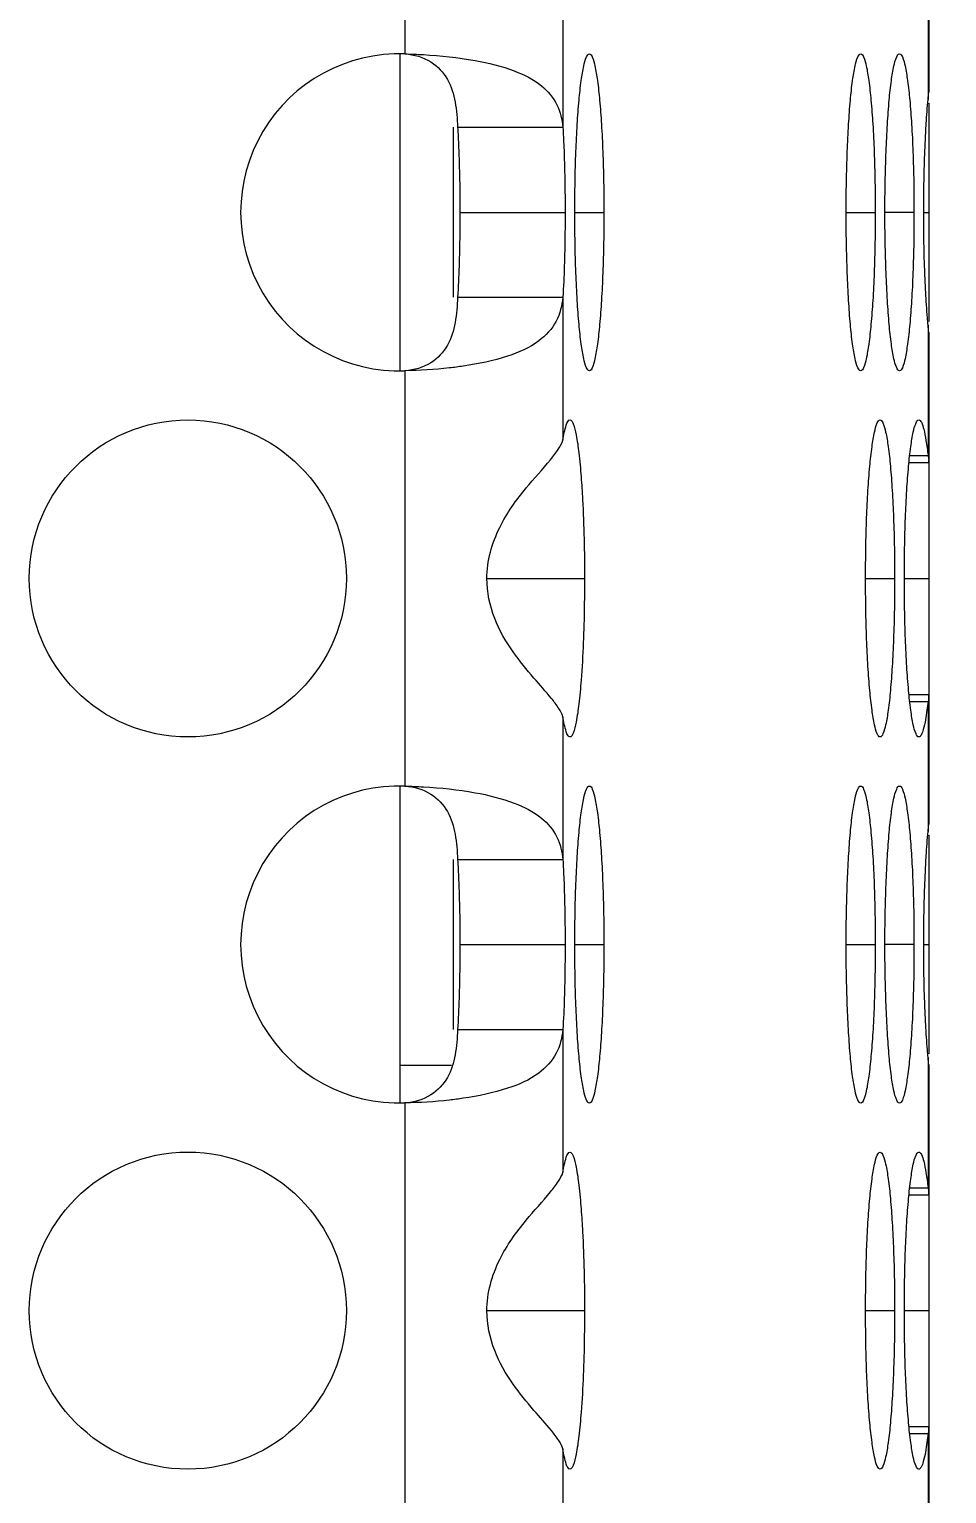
# Model space of a CAD drawing. Header units: millimetres. Extents: x 0 to 2524, y 0 to 1785.
# Drawn here: x 1461.33 to 1470.01, y 1243.42 to 1257.27 of the extents above; entities that cross this region are included whole.
import ezdxf

# ---------------------------------------------------------------- set-up
doc = ezdxf.new("R2010")
doc.units = ezdxf.units.MM
doc.header["$LTSCALE"] = 0.1
doc.layers.get('0').update_dxf_attribs({"lineweight": 13})
doc.layers.get('Defpoints').update_dxf_attribs({"lineweight": 9})
doc.layers.add('标注', color=251, linetype='Continuous', lineweight=9)
doc.styles.get("Standard").update_dxf_attribs({"font": 'arial.ttf'})
doc.dimstyles.new('STANDARD 8.5', dxfattribs={"dimscale": 8.5, "dimtxt": 2.5, "dimasz": 1.5, "dimexe": 0.5, "dimexo": 0.5, "dimgap": 0.5, "dimtad": 1, "dimtoh": 1, "dimdec": 1, "dimzin": 12, "dimdsep": 46, "dimtxsty": 'Standard', "dimcen": 0, "dimclrd": 256, "dimclre": 256, "dimclrt": 256, "dimadec": 0, "dimazin": 0, "dimtp": 0.01, "dimtm": 0.01, "dimtfac": 1, "dimtdec": 1, "dimtofl": 0, "dimtmove": 0, "dimatfit": 3, "dimfxl": 1, "dimtolj": 1, "dimtzin": 4, "dimlwd": -1, "dimlwe": -1, "dimarcsym": 0})

# ---------------------------------------------------------------- blocks, each defined once
blk = doc.blocks.new('*D15')
at = {"layer": 'Defpoints', "color": 0, "transparency": 16777216}
for p in [(1469.84, 1414.968), (1531.24, 1414.968), (1469.84, 1206.968)]:
    blk.add_point(p, dxfattribs=at)
at = {"layer": '标注', "transparency": 16777216}
for p, q in [((1474.09, 1414.968), (1535.49, 1414.968)), ((1531.24, 1219.718), (1531.24, 1402.218)), ((1474.09, 1206.968), (1535.49, 1206.968))]:
    blk.add_line(p, q, dxfattribs=at)
for points in [[(1529.115, 1402.218), (1533.365, 1402.218), (1531.24, 1414.968)], [(1529.115, 1219.718), (1533.365, 1219.718), (1531.24, 1206.968)]]:
    blk.add_solid(points, dxfattribs=at)
at = {"layer": '标注', "transparency": 16777216, "insert": (1516.14, 1310.968), "char_height": 21.25, "attachment_point": 5, "rotation": 90}
blk.add_mtext('\\A1;208', dxfattribs=at)

msp = doc.modelspace()

# ---------------------------------------------------------------- linework, layer by layer
for p, q in [((1469.84, 1261.332), (1469.84, 1256.68)), ((1464.884, 1260.971), (1464.884, 1257.041)), ((1469.834, 1257.844), (1469.834, 1256.611)), ((1466.378, 1257.698), (1466.378, 1256.347)), ((1464.84, 1254.043), (1464.84, 1257.041)), ((1469.84, 1256.576), (1469.84, 1254.508)), ((1465.34, 1256.347), (1465.34, 1254.738)), ((1465.382, 1256.347), (1466.378, 1256.347)), ((1465.404, 1255.542), (1466.399, 1255.542)), ((1466.491, 1255.542), (1466.766, 1255.542)), ((1469.059, 1255.542), (1469.334, 1255.542)), ((1469.701, 1255.542), (1469.426, 1255.542)), ((1469.793, 1255.542), (1469.84, 1255.542)), ((1465.382, 1254.738), (1466.378, 1254.738)), ((1466.378, 1254.738), (1466.378, 1253.386)), ((1469.834, 1254.473), (1469.834, 1253.241)), ((1469.84, 1254.404), (1469.84, 1249.752)), ((1464.884, 1254.043), (1464.884, 1250.113)), ((1469.656, 1253.175), (1469.84, 1253.175)), ((1469.664, 1253.241), (1469.834, 1253.241)), ((1465.659, 1252.078), (1466.583, 1252.078)), ((1469.243, 1252.078), (1469.518, 1252.078)), ((1469.61, 1252.078), (1469.84, 1252.078)), ((1469.656, 1250.981), (1469.84, 1250.981)), ((1469.664, 1250.915), (1469.834, 1250.915)), ((1469.834, 1250.915), (1469.834, 1249.683)), ((1466.378, 1250.77), (1466.378, 1249.418)), ((1464.84, 1247.115), (1464.84, 1250.113)), ((1469.84, 1249.648), (1469.84, 1247.58)), ((1465.34, 1249.418), (1465.34, 1247.809)), ((1465.382, 1249.418), (1466.378, 1249.418)), ((1465.404, 1248.614), (1466.399, 1248.614)), ((1466.491, 1248.614), (1466.766, 1248.614)), ((1469.059, 1248.614), (1469.334, 1248.614)), ((1469.701, 1248.614), (1469.426, 1248.614)), ((1469.793, 1248.614), (1469.84, 1248.614)), ((1465.382, 1247.809), (1466.378, 1247.809)), ((1466.378, 1247.809), (1466.378, 1246.458)), ((1469.834, 1247.545), (1469.834, 1246.312)), ((1465.323, 1247.468), (1464.84, 1247.468)), ((1469.84, 1247.476), (1469.84, 1242.824)), ((1464.884, 1247.115), (1464.884, 1243.185)), ((1469.656, 1246.247), (1469.84, 1246.247)), ((1469.664, 1246.312), (1469.834, 1246.312)), ((1465.659, 1245.15), (1466.583, 1245.15)), ((1469.243, 1245.15), (1469.518, 1245.15)), ((1469.61, 1245.15), (1469.84, 1245.15)), ((1469.656, 1244.053), (1469.84, 1244.053)), ((1469.664, 1243.987), (1469.834, 1243.987)), ((1469.834, 1243.987), (1469.834, 1242.755)), ((1466.378, 1243.842), (1466.378, 1242.49))]:
    msp.add_line(p, q)
for centre in [(1462.829, 1252.078), (1462.829, 1245.15)]:
    msp.add_circle(centre, 1.5)
for centre, radius, start, end in [((1464.829, 1255.542), 1.5, 87.869, 272.131), ((1469.477, 1253.175), 0.364, 359.9629, 3.5416), ((1464.829, 1248.614), 1.5, 87.869, 272.131), ((1469.477, 1246.247), 0.364, 359.9629, 3.5416)]:
    msp.add_arc(centre, radius, start, end)
for points, knots in [([(1464.884, 1257.041), (1464.942, 1257.04), (1465.164, 1257.031), (1465.386, 1257.009), (1465.547, 1256.979)], [0, 0, 0, 0, 0.26075, 1, 1, 1, 1]), ([(1464.884, 1257.041), (1464.97, 1257.036), (1465.133, 1256.989), (1465.301, 1256.808), (1465.367, 1256.582), (1465.379, 1256.427), (1465.382, 1256.347)], [0, 0, 0, 0, 0.269848, 0.508925, 0.747331, 1, 1, 1, 1]), ([(1465.547, 1256.979), (1465.673, 1256.956), (1465.894, 1256.902), (1466.17, 1256.767), (1466.336, 1256.57), (1466.37, 1256.419), (1466.378, 1256.347)], [0, 0, 0, 0, 0.340672, 0.601065, 0.805666, 1, 1, 1, 1]), ([(1466.491, 1255.542), (1466.491, 1255.733), (1466.496, 1256.012), (1466.513, 1256.365), (1466.529, 1256.59), (1466.548, 1256.773), (1466.572, 1256.914), (1466.591, 1256.993), (1466.616, 1257.042), (1466.629, 1257.042)], [0, 0, 0, 0, 0.378061, 0.549104, 0.69914, 0.822666, 0.915357, 0.974025, 1, 1, 1, 1]), ([(1466.629, 1257.042), (1466.642, 1257.042), (1466.667, 1256.993), (1466.685, 1256.914), (1466.709, 1256.773), (1466.728, 1256.59), (1466.745, 1256.365), (1466.762, 1256.012), (1466.766, 1255.733), (1466.766, 1255.542)], [0, 0, 0, 0, 0.025975, 0.084643, 0.177334, 0.30086, 0.450896, 0.621939, 1, 1, 1, 1]), ([(1469.059, 1255.542), (1469.059, 1255.733), (1469.064, 1256.012), (1469.081, 1256.365), (1469.097, 1256.59), (1469.116, 1256.773), (1469.14, 1256.914), (1469.159, 1256.993), (1469.184, 1257.042), (1469.197, 1257.042)], [0, 0, 0, 0, 0.378061, 0.549104, 0.69914, 0.822666, 0.915357, 0.974025, 1, 1, 1, 1]), ([(1469.197, 1257.042), (1469.21, 1257.042), (1469.235, 1256.993), (1469.254, 1256.914), (1469.277, 1256.773), (1469.296, 1256.59), (1469.313, 1256.365), (1469.33, 1256.012), (1469.334, 1255.733), (1469.334, 1255.542)], [0, 0, 0, 0, 0.025975, 0.084643, 0.177334, 0.30086, 0.450896, 0.621939, 1, 1, 1, 1]), ([(1469.426, 1255.542), (1469.426, 1255.733), (1469.431, 1256.012), (1469.448, 1256.365), (1469.464, 1256.59), (1469.483, 1256.773), (1469.507, 1256.914), (1469.526, 1256.993), (1469.551, 1257.042), (1469.564, 1257.042)], [0, 0, 0, 0, 0.378061, 0.549104, 0.69914, 0.822666, 0.915357, 0.974025, 1, 1, 1, 1]), ([(1469.564, 1257.042), (1469.577, 1257.042), (1469.602, 1256.993), (1469.62, 1256.914), (1469.644, 1256.773), (1469.663, 1256.59), (1469.68, 1256.365), (1469.697, 1256.012), (1469.701, 1255.733), (1469.701, 1255.542)], [0, 0, 0, 0, 0.025975, 0.084643, 0.177334, 0.30086, 0.450896, 0.621939, 1, 1, 1, 1]), ([(1469.812, 1256.298), (1469.813, 1256.326), (1469.819, 1256.431), (1469.827, 1256.535), (1469.834, 1256.611)], [0, 0, 0, 0, 0.268693, 1, 1, 1, 1]), ([(1465.382, 1256.347), (1465.386, 1256.285), (1465.399, 1256.017), (1465.404, 1255.748), (1465.404, 1255.542)], [0, 0, 0, 0, 0.231862, 1, 1, 1, 1]), ([(1466.378, 1256.347), (1466.382, 1256.285), (1466.395, 1256.017), (1466.399, 1255.748), (1466.399, 1255.542)], [0, 0, 0, 0, 0.231862, 1, 1, 1, 1]), ([(1469.793, 1255.542), (1469.793, 1255.608), (1469.795, 1255.86), (1469.802, 1256.112), (1469.812, 1256.298)], [0, 0, 0, 0, 0.260947, 1, 1, 1, 1]), ([(1465.404, 1255.542), (1465.404, 1255.472), (1465.402, 1255.203), (1465.394, 1254.935), (1465.382, 1254.738)], [0, 0, 0, 0, 0.262571, 1, 1, 1, 1]), ([(1466.399, 1255.542), (1466.399, 1255.472), (1466.398, 1255.203), (1466.39, 1254.935), (1466.378, 1254.738)], [0, 0, 0, 0, 0.262571, 1, 1, 1, 1]), ([(1466.629, 1254.042), (1466.616, 1254.042), (1466.591, 1254.091), (1466.572, 1254.17), (1466.548, 1254.312), (1466.529, 1254.494), (1466.513, 1254.719), (1466.496, 1255.073), (1466.491, 1255.351), (1466.491, 1255.542)], [0, 0, 0, 0, 0.025975, 0.084643, 0.177334, 0.30086, 0.450896, 0.621939, 1, 1, 1, 1]), ([(1466.766, 1255.542), (1466.766, 1255.351), (1466.762, 1255.073), (1466.745, 1254.719), (1466.728, 1254.494), (1466.709, 1254.312), (1466.685, 1254.17), (1466.667, 1254.091), (1466.642, 1254.042), (1466.629, 1254.042)], [0, 0, 0, 0, 0.378061, 0.549104, 0.69914, 0.822666, 0.915357, 0.974025, 1, 1, 1, 1]), ([(1469.197, 1254.042), (1469.184, 1254.042), (1469.159, 1254.091), (1469.14, 1254.17), (1469.116, 1254.312), (1469.097, 1254.494), (1469.081, 1254.719), (1469.064, 1255.073), (1469.059, 1255.351), (1469.059, 1255.542)], [0, 0, 0, 0, 0.025975, 0.084643, 0.177334, 0.30086, 0.450896, 0.621939, 1, 1, 1, 1]), ([(1469.334, 1255.542), (1469.334, 1255.351), (1469.33, 1255.073), (1469.313, 1254.719), (1469.296, 1254.494), (1469.277, 1254.312), (1469.254, 1254.17), (1469.235, 1254.091), (1469.21, 1254.042), (1469.197, 1254.042)], [0, 0, 0, 0, 0.378061, 0.549104, 0.69914, 0.822666, 0.915357, 0.974025, 1, 1, 1, 1]), ([(1469.564, 1254.042), (1469.551, 1254.042), (1469.526, 1254.091), (1469.507, 1254.17), (1469.483, 1254.312), (1469.464, 1254.494), (1469.448, 1254.719), (1469.431, 1255.073), (1469.426, 1255.351), (1469.426, 1255.542)], [0, 0, 0, 0, 0.025975, 0.084643, 0.177334, 0.30086, 0.450896, 0.621939, 1, 1, 1, 1]), ([(1469.701, 1255.542), (1469.701, 1255.351), (1469.697, 1255.073), (1469.68, 1254.719), (1469.663, 1254.494), (1469.644, 1254.312), (1469.62, 1254.17), (1469.602, 1254.091), (1469.577, 1254.042), (1469.564, 1254.042)], [0, 0, 0, 0, 0.378061, 0.549104, 0.69914, 0.822666, 0.915357, 0.974025, 1, 1, 1, 1]), ([(1469.812, 1254.786), (1469.809, 1254.845), (1469.797, 1255.097), (1469.793, 1255.349), (1469.793, 1255.542)], [0, 0, 0, 0, 0.234472, 1, 1, 1, 1]), ([(1465.382, 1254.738), (1465.379, 1254.658), (1465.367, 1254.503), (1465.301, 1254.276), (1465.133, 1254.095), (1464.97, 1254.048), (1464.884, 1254.043)], [0, 0, 0, 0, 0.252669, 0.491075, 0.730152, 1, 1, 1, 1]), ([(1466.378, 1254.738), (1466.37, 1254.66), (1466.331, 1254.498), (1466.139, 1254.293), (1465.826, 1254.159), (1465.578, 1254.108), (1465.436, 1254.087)], [0, 0, 0, 0, 0.187934, 0.389412, 0.653518, 1, 1, 1, 1]), ([(1469.834, 1254.473), (1469.832, 1254.497), (1469.823, 1254.601), (1469.816, 1254.706), (1469.812, 1254.786)], [0, 0, 0, 0, 0.23003, 1, 1, 1, 1]), ([(1465.436, 1254.087), (1465.392, 1254.08), (1465.209, 1254.057), (1465.024, 1254.046), (1464.884, 1254.043)], [0, 0, 0, 0, 0.240329, 1, 1, 1, 1]), ([(1466.378, 1253.386), (1466.386, 1253.434), (1466.399, 1253.497), (1466.421, 1253.561), (1466.438, 1253.578), (1466.445, 1253.578)], [0, 0, 0, 0, 0.703021, 0.89747, 1, 1, 1, 1]), ([(1466.445, 1253.578), (1466.451, 1253.578), (1466.465, 1253.566), (1466.486, 1253.519), (1466.51, 1253.416), (1466.533, 1253.248), (1466.545, 1253.115), (1466.551, 1253.039)], [0, 0, 0, 0, 0.031341, 0.086252, 0.282309, 0.591231, 1, 1, 1, 1]), ([(1469.243, 1252.078), (1469.243, 1252.269), (1469.247, 1252.548), (1469.264, 1252.901), (1469.281, 1253.126), (1469.3, 1253.309), (1469.324, 1253.45), (1469.342, 1253.529), (1469.367, 1253.578), (1469.38, 1253.578)], [0, 0, 0, 0, 0.378061, 0.549104, 0.69914, 0.822666, 0.915357, 0.974025, 1, 1, 1, 1]), ([(1469.38, 1253.578), (1469.393, 1253.578), (1469.418, 1253.529), (1469.437, 1253.45), (1469.461, 1253.309), (1469.48, 1253.126), (1469.496, 1252.901), (1469.513, 1252.548), (1469.518, 1252.269), (1469.518, 1252.078)], [0, 0, 0, 0, 0.025975, 0.084643, 0.177334, 0.30086, 0.450896, 0.621939, 1, 1, 1, 1]), ([(1469.61, 1252.078), (1469.61, 1252.269), (1469.614, 1252.548), (1469.631, 1252.901), (1469.648, 1253.126), (1469.667, 1253.309), (1469.69, 1253.45), (1469.709, 1253.529), (1469.734, 1253.578), (1469.747, 1253.578)], [0, 0, 0, 0, 0.378091, 0.549102, 0.699135, 0.822703, 0.915354, 0.974034, 1, 1, 1, 1]), ([(1469.747, 1253.578), (1469.758, 1253.578), (1469.78, 1253.543), (1469.797, 1253.48), (1469.818, 1253.372), (1469.829, 1253.289), (1469.834, 1253.241)], [0, 0, 0, 0, 0.09025, 0.284512, 0.590784, 1, 1, 1, 1]), ([(1465.659, 1252.078), (1465.659, 1252.244), (1465.75, 1252.562), (1466.005, 1252.914), (1466.215, 1253.142), (1466.332, 1253.292), (1466.369, 1253.356), (1466.378, 1253.386)], [0, 0, 0, 0, 0.328302, 0.624267, 0.855243, 0.9388, 1, 1, 1, 1]), ([(1466.551, 1253.039), (1466.556, 1252.968), (1466.576, 1252.648), (1466.583, 1252.327), (1466.583, 1252.078)], [0, 0, 0, 0, 0.222586, 1, 1, 1, 1]), ([(1466.27, 1250.943), (1466.216, 1251.009), (1466.089, 1251.15), (1465.892, 1251.39), (1465.712, 1251.699), (1465.659, 1251.95), (1465.659, 1252.078)], [0, 0, 0, 0, 0.191634, 0.432587, 0.707752, 1, 1, 1, 1]), ([(1466.583, 1252.078), (1466.583, 1251.992), (1466.58, 1251.671), (1466.569, 1251.351), (1466.551, 1251.117)], [0, 0, 0, 0, 0.269371, 1, 1, 1, 1]), ([(1469.38, 1250.578), (1469.367, 1250.578), (1469.342, 1250.627), (1469.324, 1250.706), (1469.3, 1250.848), (1469.281, 1251.03), (1469.264, 1251.255), (1469.247, 1251.609), (1469.243, 1251.887), (1469.243, 1252.078)], [0, 0, 0, 0, 0.025975, 0.084643, 0.177334, 0.30086, 0.450896, 0.621939, 1, 1, 1, 1]), ([(1469.518, 1252.078), (1469.518, 1251.887), (1469.513, 1251.609), (1469.496, 1251.255), (1469.48, 1251.03), (1469.461, 1250.848), (1469.437, 1250.706), (1469.418, 1250.627), (1469.393, 1250.578), (1469.38, 1250.578)], [0, 0, 0, 0, 0.378061, 0.549104, 0.69914, 0.822666, 0.915357, 0.974025, 1, 1, 1, 1]), ([(1469.747, 1250.578), (1469.734, 1250.578), (1469.709, 1250.627), (1469.69, 1250.706), (1469.667, 1250.848), (1469.648, 1251.03), (1469.631, 1251.255), (1469.614, 1251.609), (1469.61, 1251.887), (1469.61, 1252.078)], [0, 0, 0, 0, 0.025966, 0.084646, 0.177297, 0.300865, 0.450898, 0.621909, 1, 1, 1, 1]), ([(1466.551, 1251.117), (1466.545, 1251.041), (1466.533, 1250.908), (1466.51, 1250.74), (1466.486, 1250.637), (1466.465, 1250.59), (1466.451, 1250.578), (1466.445, 1250.578)], [0, 0, 0, 0, 0.408769, 0.717691, 0.913748, 0.968659, 1, 1, 1, 1]), ([(1466.378, 1250.77), (1466.37, 1250.798), (1466.336, 1250.859), (1466.294, 1250.913), (1466.27, 1250.943)], [0, 0, 0, 0, 0.425703, 1, 1, 1, 1]), ([(1469.834, 1250.915), (1469.831, 1250.888), (1469.82, 1250.798), (1469.806, 1250.709), (1469.789, 1250.649)], [0, 0, 0, 0, 0.31058, 1, 1, 1, 1]), ([(1466.445, 1250.578), (1466.438, 1250.578), (1466.421, 1250.595), (1466.399, 1250.659), (1466.386, 1250.722), (1466.378, 1250.77)], [0, 0, 0, 0, 0.10253, 0.296979, 1, 1, 1, 1]), ([(1469.789, 1250.649), (1469.784, 1250.631), (1469.777, 1250.606), (1469.756, 1250.578), (1469.747, 1250.578)], [0, 0, 0, 0, 0.6731, 1, 1, 1, 1]), ([(1464.884, 1250.113), (1464.942, 1250.112), (1465.164, 1250.103), (1465.386, 1250.08), (1465.547, 1250.051)], [0, 0, 0, 0, 0.26075, 1, 1, 1, 1]), ([(1464.884, 1250.113), (1464.97, 1250.108), (1465.133, 1250.061), (1465.301, 1249.88), (1465.367, 1249.653), (1465.379, 1249.498), (1465.382, 1249.418)], [0, 0, 0, 0, 0.269848, 0.508925, 0.747331, 1, 1, 1, 1]), ([(1465.547, 1250.051), (1465.673, 1250.028), (1465.894, 1249.974), (1466.17, 1249.838), (1466.336, 1249.642), (1466.37, 1249.491), (1466.378, 1249.418)], [0, 0, 0, 0, 0.340672, 0.601065, 0.805666, 1, 1, 1, 1]), ([(1466.491, 1248.614), (1466.491, 1248.805), (1466.496, 1249.083), (1466.513, 1249.437), (1466.529, 1249.662), (1466.548, 1249.844), (1466.572, 1249.986), (1466.591, 1250.065), (1466.616, 1250.114), (1466.629, 1250.114)], [0, 0, 0, 0, 0.378061, 0.549104, 0.69914, 0.822666, 0.915357, 0.974025, 1, 1, 1, 1]), ([(1466.629, 1250.114), (1466.642, 1250.114), (1466.667, 1250.065), (1466.685, 1249.986), (1466.709, 1249.844), (1466.728, 1249.662), (1466.745, 1249.437), (1466.762, 1249.083), (1466.766, 1248.805), (1466.766, 1248.614)], [0, 0, 0, 0, 0.025975, 0.084643, 0.177334, 0.30086, 0.450896, 0.621939, 1, 1, 1, 1]), ([(1469.059, 1248.614), (1469.059, 1248.805), (1469.064, 1249.083), (1469.081, 1249.437), (1469.097, 1249.662), (1469.116, 1249.844), (1469.14, 1249.986), (1469.159, 1250.065), (1469.184, 1250.114), (1469.197, 1250.114)], [0, 0, 0, 0, 0.378061, 0.549104, 0.69914, 0.822666, 0.915357, 0.974025, 1, 1, 1, 1]), ([(1469.197, 1250.114), (1469.21, 1250.114), (1469.235, 1250.065), (1469.254, 1249.986), (1469.277, 1249.844), (1469.296, 1249.662), (1469.313, 1249.437), (1469.33, 1249.083), (1469.334, 1248.805), (1469.334, 1248.614)], [0, 0, 0, 0, 0.025975, 0.084643, 0.177334, 0.30086, 0.450896, 0.621939, 1, 1, 1, 1]), ([(1469.426, 1248.614), (1469.426, 1248.805), (1469.431, 1249.083), (1469.448, 1249.437), (1469.464, 1249.662), (1469.483, 1249.844), (1469.507, 1249.986), (1469.526, 1250.065), (1469.551, 1250.114), (1469.564, 1250.114)], [0, 0, 0, 0, 0.378061, 0.549104, 0.69914, 0.822666, 0.915357, 0.974025, 1, 1, 1, 1]), ([(1469.564, 1250.114), (1469.577, 1250.114), (1469.602, 1250.065), (1469.62, 1249.986), (1469.644, 1249.844), (1469.663, 1249.662), (1469.68, 1249.437), (1469.697, 1249.083), (1469.701, 1248.805), (1469.701, 1248.614)], [0, 0, 0, 0, 0.025975, 0.084643, 0.177334, 0.30086, 0.450896, 0.621939, 1, 1, 1, 1]), ([(1469.812, 1249.37), (1469.813, 1249.398), (1469.819, 1249.503), (1469.827, 1249.607), (1469.834, 1249.683)], [0, 0, 0, 0, 0.268693, 1, 1, 1, 1]), ([(1465.382, 1249.418), (1465.386, 1249.356), (1465.399, 1249.088), (1465.404, 1248.82), (1465.404, 1248.614)], [0, 0, 0, 0, 0.231862, 1, 1, 1, 1]), ([(1466.378, 1249.418), (1466.382, 1249.356), (1466.395, 1249.088), (1466.399, 1248.82), (1466.399, 1248.614)], [0, 0, 0, 0, 0.231862, 1, 1, 1, 1]), ([(1469.793, 1248.614), (1469.793, 1248.68), (1469.795, 1248.932), (1469.802, 1249.184), (1469.812, 1249.37)], [0, 0, 0, 0, 0.260947, 1, 1, 1, 1]), ([(1465.404, 1248.614), (1465.404, 1248.543), (1465.402, 1248.275), (1465.394, 1248.007), (1465.382, 1247.809)], [0, 0, 0, 0, 0.262571, 1, 1, 1, 1]), ([(1466.399, 1248.614), (1466.399, 1248.543), (1466.398, 1248.275), (1466.39, 1248.007), (1466.378, 1247.809)], [0, 0, 0, 0, 0.262571, 1, 1, 1, 1]), ([(1466.629, 1247.114), (1466.616, 1247.114), (1466.591, 1247.163), (1466.572, 1247.242), (1466.548, 1247.383), (1466.529, 1247.566), (1466.513, 1247.791), (1466.496, 1248.144), (1466.491, 1248.423), (1466.491, 1248.614)], [0, 0, 0, 0, 0.025975, 0.084643, 0.177334, 0.30086, 0.450896, 0.621939, 1, 1, 1, 1]), ([(1466.766, 1248.614), (1466.766, 1248.423), (1466.762, 1248.144), (1466.745, 1247.791), (1466.728, 1247.566), (1466.709, 1247.383), (1466.685, 1247.242), (1466.667, 1247.163), (1466.642, 1247.114), (1466.629, 1247.114)], [0, 0, 0, 0, 0.378061, 0.549104, 0.69914, 0.822666, 0.915357, 0.974025, 1, 1, 1, 1]), ([(1469.197, 1247.114), (1469.184, 1247.114), (1469.159, 1247.163), (1469.14, 1247.242), (1469.116, 1247.383), (1469.097, 1247.566), (1469.081, 1247.791), (1469.064, 1248.144), (1469.059, 1248.423), (1469.059, 1248.614)], [0, 0, 0, 0, 0.025975, 0.084643, 0.177334, 0.30086, 0.450896, 0.621939, 1, 1, 1, 1]), ([(1469.334, 1248.614), (1469.334, 1248.423), (1469.33, 1248.144), (1469.313, 1247.791), (1469.296, 1247.566), (1469.277, 1247.383), (1469.254, 1247.242), (1469.235, 1247.163), (1469.21, 1247.114), (1469.197, 1247.114)], [0, 0, 0, 0, 0.378061, 0.549104, 0.69914, 0.822666, 0.915357, 0.974025, 1, 1, 1, 1]), ([(1469.564, 1247.114), (1469.551, 1247.114), (1469.526, 1247.163), (1469.507, 1247.242), (1469.483, 1247.383), (1469.464, 1247.566), (1469.448, 1247.791), (1469.431, 1248.144), (1469.426, 1248.423), (1469.426, 1248.614)], [0, 0, 0, 0, 0.025975, 0.084643, 0.177334, 0.30086, 0.450896, 0.621939, 1, 1, 1, 1]), ([(1469.701, 1248.614), (1469.701, 1248.423), (1469.697, 1248.144), (1469.68, 1247.791), (1469.663, 1247.566), (1469.644, 1247.383), (1469.62, 1247.242), (1469.602, 1247.163), (1469.577, 1247.114), (1469.564, 1247.114)], [0, 0, 0, 0, 0.378061, 0.549104, 0.69914, 0.822666, 0.915357, 0.974025, 1, 1, 1, 1]), ([(1469.812, 1247.858), (1469.809, 1247.917), (1469.797, 1248.169), (1469.793, 1248.421), (1469.793, 1248.614)], [0, 0, 0, 0, 0.234472, 1, 1, 1, 1]), ([(1465.382, 1247.809), (1465.379, 1247.729), (1465.367, 1247.574), (1465.301, 1247.348), (1465.133, 1247.167), (1464.97, 1247.12), (1464.884, 1247.115)], [0, 0, 0, 0, 0.252669, 0.491075, 0.730152, 1, 1, 1, 1]), ([(1466.378, 1247.809), (1466.37, 1247.732), (1466.331, 1247.57), (1466.139, 1247.365), (1465.826, 1247.231), (1465.578, 1247.18), (1465.436, 1247.159)], [0, 0, 0, 0, 0.187934, 0.389412, 0.653518, 1, 1, 1, 1]), ([(1469.834, 1247.545), (1469.832, 1247.569), (1469.823, 1247.673), (1469.816, 1247.777), (1469.812, 1247.858)], [0, 0, 0, 0, 0.23003, 1, 1, 1, 1]), ([(1465.436, 1247.159), (1465.392, 1247.152), (1465.209, 1247.129), (1465.024, 1247.118), (1464.884, 1247.115)], [0, 0, 0, 0, 0.240329, 1, 1, 1, 1]), ([(1466.378, 1246.458), (1466.386, 1246.506), (1466.399, 1246.569), (1466.421, 1246.632), (1466.438, 1246.65), (1466.445, 1246.65)], [0, 0, 0, 0, 0.703021, 0.89747, 1, 1, 1, 1]), ([(1466.445, 1246.65), (1466.451, 1246.65), (1466.465, 1246.638), (1466.486, 1246.59), (1466.51, 1246.488), (1466.533, 1246.32), (1466.545, 1246.187), (1466.551, 1246.111)], [0, 0, 0, 0, 0.031341, 0.086252, 0.282309, 0.591231, 1, 1, 1, 1]), ([(1469.243, 1245.15), (1469.243, 1245.341), (1469.247, 1245.619), (1469.264, 1245.973), (1469.281, 1246.198), (1469.3, 1246.38), (1469.324, 1246.522), (1469.342, 1246.601), (1469.367, 1246.65), (1469.38, 1246.65)], [0, 0, 0, 0, 0.378061, 0.549104, 0.69914, 0.822666, 0.915357, 0.974025, 1, 1, 1, 1]), ([(1469.38, 1246.65), (1469.393, 1246.65), (1469.418, 1246.601), (1469.437, 1246.522), (1469.461, 1246.38), (1469.48, 1246.198), (1469.496, 1245.973), (1469.513, 1245.619), (1469.518, 1245.341), (1469.518, 1245.15)], [0, 0, 0, 0, 0.025975, 0.084643, 0.177334, 0.30086, 0.450896, 0.621939, 1, 1, 1, 1]), ([(1469.61, 1245.15), (1469.61, 1245.341), (1469.614, 1245.619), (1469.631, 1245.973), (1469.648, 1246.198), (1469.667, 1246.38), (1469.69, 1246.522), (1469.709, 1246.601), (1469.734, 1246.65), (1469.747, 1246.65)], [0, 0, 0, 0, 0.378091, 0.549102, 0.699135, 0.822703, 0.915354, 0.974034, 1, 1, 1, 1]), ([(1469.747, 1246.65), (1469.758, 1246.65), (1469.78, 1246.615), (1469.797, 1246.552), (1469.818, 1246.444), (1469.829, 1246.361), (1469.834, 1246.312)], [0, 0, 0, 0, 0.09025, 0.284512, 0.590784, 1, 1, 1, 1]), ([(1465.659, 1245.15), (1465.659, 1245.316), (1465.75, 1245.634), (1466.005, 1245.986), (1466.215, 1246.214), (1466.332, 1246.363), (1466.369, 1246.428), (1466.378, 1246.458)], [0, 0, 0, 0, 0.328302, 0.624267, 0.855243, 0.9388, 1, 1, 1, 1]), ([(1466.551, 1246.111), (1466.556, 1246.04), (1466.576, 1245.72), (1466.583, 1245.399), (1466.583, 1245.15)], [0, 0, 0, 0, 0.222586, 1, 1, 1, 1]), ([(1466.27, 1244.015), (1466.216, 1244.081), (1466.089, 1244.221), (1465.892, 1244.462), (1465.712, 1244.771), (1465.659, 1245.022), (1465.659, 1245.15)], [0, 0, 0, 0, 0.191634, 0.432587, 0.707752, 1, 1, 1, 1]), ([(1466.583, 1245.15), (1466.583, 1245.063), (1466.58, 1244.743), (1466.569, 1244.422), (1466.551, 1244.189)], [0, 0, 0, 0, 0.269371, 1, 1, 1, 1]), ([(1469.38, 1243.65), (1469.367, 1243.65), (1469.342, 1243.699), (1469.324, 1243.778), (1469.3, 1243.919), (1469.281, 1244.102), (1469.264, 1244.327), (1469.247, 1244.68), (1469.243, 1244.958), (1469.243, 1245.15)], [0, 0, 0, 0, 0.025975, 0.084643, 0.177334, 0.30086, 0.450896, 0.621939, 1, 1, 1, 1]), ([(1469.518, 1245.15), (1469.518, 1244.958), (1469.513, 1244.68), (1469.496, 1244.327), (1469.48, 1244.102), (1469.461, 1243.919), (1469.437, 1243.778), (1469.418, 1243.699), (1469.393, 1243.65), (1469.38, 1243.65)], [0, 0, 0, 0, 0.378061, 0.549104, 0.69914, 0.822666, 0.915357, 0.974025, 1, 1, 1, 1]), ([(1469.747, 1243.65), (1469.734, 1243.65), (1469.709, 1243.699), (1469.69, 1243.777), (1469.667, 1243.919), (1469.648, 1244.102), (1469.631, 1244.327), (1469.614, 1244.68), (1469.61, 1244.958), (1469.61, 1245.15)], [0, 0, 0, 0, 0.025966, 0.084646, 0.177297, 0.300865, 0.450898, 0.621909, 1, 1, 1, 1]), ([(1466.551, 1244.189), (1466.545, 1244.113), (1466.533, 1243.98), (1466.51, 1243.812), (1466.486, 1243.709), (1466.465, 1243.662), (1466.451, 1243.65), (1466.445, 1243.65)], [0, 0, 0, 0, 0.408769, 0.717691, 0.913748, 0.968659, 1, 1, 1, 1]), ([(1466.378, 1243.842), (1466.37, 1243.87), (1466.336, 1243.93), (1466.294, 1243.985), (1466.27, 1244.015)], [0, 0, 0, 0, 0.425703, 1, 1, 1, 1]), ([(1469.834, 1243.987), (1469.831, 1243.959), (1469.82, 1243.87), (1469.806, 1243.78), (1469.789, 1243.721)], [0, 0, 0, 0, 0.31058, 1, 1, 1, 1]), ([(1466.445, 1243.65), (1466.438, 1243.65), (1466.421, 1243.667), (1466.399, 1243.731), (1466.386, 1243.793), (1466.378, 1243.842)], [0, 0, 0, 0, 0.10253, 0.296979, 1, 1, 1, 1]), ([(1469.789, 1243.721), (1469.784, 1243.702), (1469.777, 1243.677), (1469.756, 1243.65), (1469.747, 1243.65)], [0, 0, 0, 0, 0.6731, 1, 1, 1, 1])]:
    msp.add_open_spline(points, degree=3, knots=knots)
for points in [[(1469.834, 1256.611), (1469.838, 1256.634), (1469.84, 1256.657), (1469.84, 1256.68)], [(1469.84, 1254.404), (1469.84, 1254.427), (1469.838, 1254.45), (1469.834, 1254.473)], [(1469.834, 1253.241), (1469.837, 1253.227), (1469.839, 1253.212), (1469.84, 1253.198)], [(1469.84, 1250.981), (1469.84, 1250.959), (1469.839, 1250.937), (1469.834, 1250.915)], [(1469.834, 1249.683), (1469.838, 1249.706), (1469.84, 1249.729), (1469.84, 1249.752)], [(1469.84, 1247.476), (1469.84, 1247.499), (1469.838, 1247.522), (1469.834, 1247.545)], [(1469.834, 1246.312), (1469.837, 1246.298), (1469.839, 1246.284), (1469.84, 1246.27)], [(1469.84, 1244.053), (1469.84, 1244.031), (1469.839, 1244.009), (1469.834, 1243.987)]]:
    msp.add_open_spline(points, degree=3)

# ---------------------------------------------------------------- dimensions: what is measured, and where the dimension line sits
at = {"layer": '标注'}
dim = msp.add_linear_dim(base=(1531.24, 1414.968), p1=(1469.84, 1206.968), p2=(1469.84, 1414.968), angle=90, dimstyle='STANDARD 8.5', dxfattribs=at)
dim.commit()
dim.dimension.update_dxf_attribs({"geometry": '*D15', "text_midpoint": (1516.14, 1310.968)})

doc.saveas('drawing.dxf')
